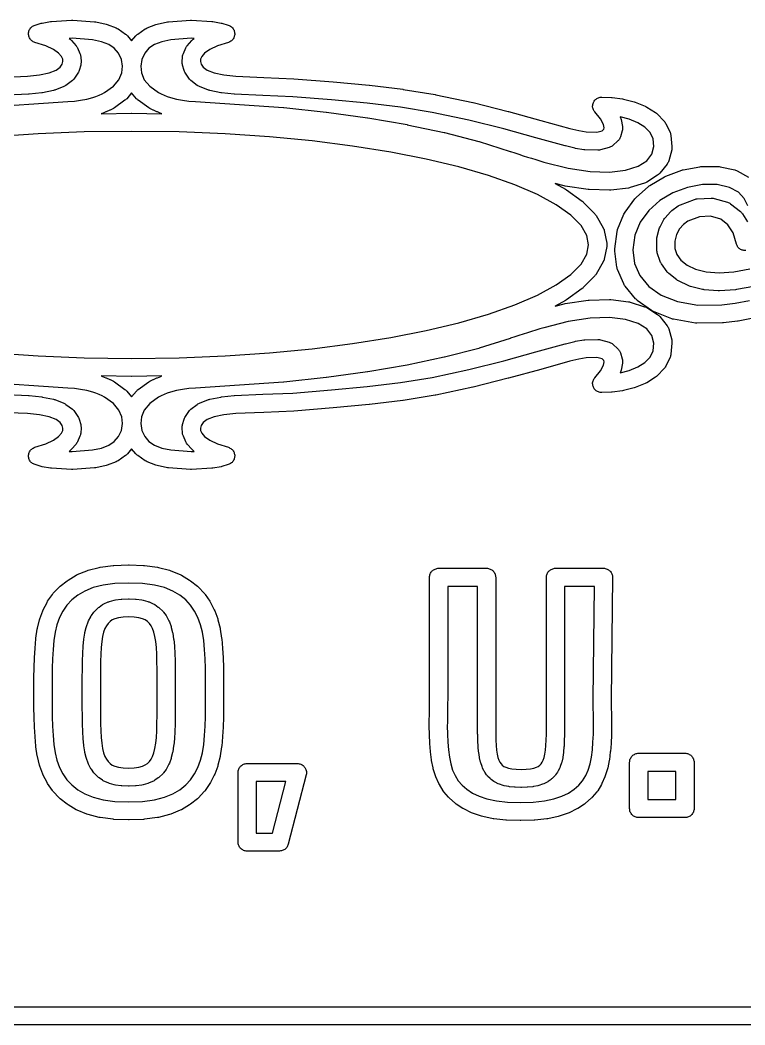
# Model space of a CAD drawing. Header units: millimetres. Extents: x 1.9 to 98.4, y 1.9 to 43.6.
# Drawn here: x 47.36 to 65.57, y 2.13 to 27.39 of the extents above; entities that cross this region are included whole.
import ezdxf

# ---------------------------------------------------------------- set-up
doc = ezdxf.new("R2010")
doc.units = ezdxf.units.MM

msp = doc.modelspace()

# ---------------------------------------------------------------- linework, layer by layer
for points in [[(46.847, 25.948), (47.551, 25.978), (47.848, 26.01), (48.092, 26.059), (48.265, 26.126), (48.37, 26.207), (48.419, 26.28), (48.438, 26.345), (48.435, 26.404), (48.404, 26.472), (48.331, 26.557), (48.2, 26.65), (48.006, 26.742), (47.734, 26.827), (47.714, 26.835), (47.694, 26.845), (47.675, 26.856), (47.657, 26.87), (47.64, 26.885), (47.626, 26.901), (47.613, 26.919), (47.601, 26.938), (47.592, 26.959), (47.585, 26.98), (47.579, 27.001), (47.576, 27.023), (47.575, 27.045), (47.577, 27.068), (47.58, 27.09), (47.586, 27.111), (47.593, 27.132), (47.603, 27.152), (47.615, 27.171), (47.628, 27.189), (47.643, 27.205), (47.66, 27.22), (47.678, 27.233), (47.697, 27.245), (47.717, 27.254), (47.738, 27.261), (47.895, 27.308), (47.919, 27.314), (48.126, 27.351), (48.151, 27.354), (48.658, 27.387), (48.69, 27.387), (49.235, 27.345), (49.268, 27.34), (49.522, 27.283), (49.553, 27.274), (49.777, 27.189), (49.801, 27.178), (49.824, 27.164), (50.012, 27.036), (50.028, 27.024), (50.044, 27.01), (50.058, 26.995), (50.165, 26.866), (50.272, 26.995), (50.286, 27.01), (50.302, 27.024), (50.318, 27.036), (50.506, 27.164), (50.529, 27.178), (50.553, 27.189), (50.777, 27.274), (50.808, 27.283), (51.062, 27.34), (51.095, 27.345), (51.64, 27.387), (51.672, 27.387), (52.179, 27.354), (52.204, 27.351), (52.411, 27.314), (52.435, 27.308), (52.592, 27.261), (52.613, 27.254), (52.633, 27.245), (52.652, 27.233), (52.67, 27.22), (52.687, 27.205), (52.702, 27.189), (52.715, 27.171), (52.727, 27.152), (52.737, 27.132), (52.744, 27.111), (52.75, 27.09), (52.753, 27.068), (52.755, 27.045), (52.754, 27.023), (52.751, 27.001), (52.745, 26.98), (52.738, 26.959), (52.729, 26.938), (52.717, 26.919), (52.704, 26.901), (52.69, 26.885), (52.673, 26.87), (52.655, 26.856), (52.636, 26.845), (52.616, 26.835), (52.596, 26.827), (52.324, 26.742), (52.13, 26.65), (51.999, 26.557), (51.926, 26.472), (51.895, 26.404), (51.892, 26.345), (51.911, 26.28), (51.96, 26.207), (52.065, 26.126), (52.238, 26.059), (52.482, 26.01), (52.779, 25.978), (53.483, 25.948), (54.236, 25.915), (54.244, 25.915), (55.226, 25.838), (55.23, 25.838), (56.132, 25.753), (56.138, 25.752), (56.98, 25.648), (56.989, 25.647), (57.793, 25.515), (57.803, 25.513), (58.738, 25.315), (58.746, 25.313), (59.626, 25.093), (59.631, 25.091), (60.444, 24.868), (60.445, 24.868), (61.175, 24.664), (61.401, 24.609), (61.583, 24.578), (61.854, 24.57), (61.987, 24.607), (62.028, 24.644), (62.039, 24.68), (62.022, 24.766), (61.946, 24.904), (61.799, 25.078), (61.786, 25.097), (61.774, 25.116), (61.764, 25.136), (61.756, 25.158), (61.751, 25.18), (61.747, 25.202), (61.746, 25.225), (61.748, 25.248), (61.751, 25.27), (61.757, 25.292), (61.765, 25.313), (61.775, 25.334), (61.787, 25.353), (61.8, 25.371), (61.816, 25.388), (61.833, 25.403), (61.852, 25.416), (61.871, 25.427), (61.892, 25.436), (61.914, 25.443), (61.936, 25.448), (61.959, 25.451), (61.981, 25.451), (62.217, 25.443), (62.24, 25.441), (62.499, 25.405), (62.523, 25.4), (62.787, 25.333), (62.816, 25.323), (63.068, 25.222), (63.086, 25.213), (63.104, 25.203), (63.326, 25.063), (63.348, 25.047), (63.368, 25.028), (63.542, 24.847), (63.558, 24.829), (63.572, 24.809), (63.583, 24.788), (63.692, 24.561), (63.7, 24.543), (63.706, 24.524), (63.71, 24.504), (63.713, 24.484), (63.739, 24.209), (63.74, 24.188), (63.739, 24.168), (63.737, 24.148), (63.732, 24.128), (63.657, 23.85), (63.649, 23.829), (63.64, 23.808), (63.629, 23.788), (63.616, 23.77), (63.437, 23.542), (63.42, 23.522), (63.401, 23.505), (63.38, 23.49), (63.105, 23.316), (63.089, 23.307), (63.071, 23.299), (63.053, 23.292), (62.691, 23.176), (62.67, 23.171), (62.649, 23.167), (62.207, 23.115), (62.174, 23.113), (61.66, 23.128), (61.633, 23.13), (61.056, 23.216), (61.033, 23.221), (60.802, 23.28), (61.064, 23.136), (61.088, 23.121), (61.482, 22.838), (61.497, 22.826), (61.511, 22.813), (61.8, 22.518), (61.813, 22.504), (61.824, 22.489), (61.834, 22.473), (62.012, 22.167), (62.023, 22.145), (62.032, 22.121), (62.038, 22.096), (62.099, 21.781), (62.102, 21.76), (62.103, 21.739), (62.102, 21.717), (62.099, 21.696), (62.038, 21.381), (62.032, 21.356), (62.023, 21.333), (62.012, 21.31), (61.834, 21.004), (61.824, 20.988), (61.813, 20.973), (61.8, 20.959), (61.511, 20.664), (61.497, 20.651), (61.482, 20.639), (61.088, 20.356), (61.064, 20.341), (60.802, 20.198), (61.033, 20.257), (61.056, 20.261), (61.633, 20.347), (61.66, 20.349), (62.174, 20.364), (62.207, 20.362), (62.649, 20.31), (62.67, 20.306), (62.691, 20.301), (63.053, 20.185), (63.071, 20.179), (63.089, 20.17), (63.105, 20.161), (63.38, 19.987), (63.401, 19.972), (63.42, 19.955), (63.437, 19.935), (63.616, 19.707), (63.629, 19.689), (63.64, 19.669), (63.649, 19.648), (63.657, 19.627), (63.732, 19.349), (63.737, 19.329), (63.739, 19.309), (63.74, 19.289), (63.739, 19.268), (63.713, 18.993), (63.71, 18.973), (63.706, 18.953), (63.7, 18.934), (63.692, 18.916), (63.583, 18.689), (63.583, 18.689), (63.572, 18.668), (63.558, 18.648), (63.542, 18.63), (63.368, 18.449), (63.348, 18.43), (63.326, 18.414), (63.104, 18.274), (63.086, 18.264), (63.068, 18.256), (62.816, 18.154), (62.787, 18.144), (62.523, 18.077), (62.499, 18.072), (62.24, 18.036), (62.217, 18.034), (61.981, 18.026), (61.959, 18.026), (61.936, 18.029), (61.914, 18.034), (61.892, 18.041), (61.871, 18.05), (61.852, 18.061), (61.833, 18.074), (61.816, 18.089), (61.8, 18.106), (61.787, 18.124), (61.775, 18.143), (61.765, 18.164), (61.757, 18.185), (61.751, 18.207), (61.748, 18.229), (61.746, 18.252), (61.747, 18.275), (61.751, 18.297), (61.756, 18.319), (61.764, 18.341), (61.774, 18.361), (61.786, 18.381), (61.799, 18.399), (61.946, 18.573), (62.022, 18.711), (62.039, 18.797), (62.028, 18.833), (61.987, 18.87), (61.854, 18.907), (61.583, 18.899), (61.401, 18.868), (61.175, 18.813), (60.445, 18.609), (60.444, 18.609), (59.631, 18.386), (59.626, 18.385), (58.746, 18.164), (58.738, 18.162), (57.803, 17.964), (57.793, 17.962), (56.989, 17.83), (56.98, 17.829), (56.138, 17.725), (56.132, 17.724), (55.23, 17.639), (55.226, 17.639), (54.244, 17.563), (54.236, 17.562), (53.483, 17.529), (52.779, 17.499), (52.482, 17.468), (52.238, 17.418), (52.065, 17.351), (51.96, 17.27), (51.911, 17.198), (51.892, 17.132), (51.895, 17.073), (51.926, 17.005), (51.999, 16.92), (52.13, 16.827), (52.324, 16.735), (52.596, 16.65), (52.616, 16.642), (52.636, 16.633), (52.655, 16.621), (52.673, 16.608), (52.69, 16.592), (52.704, 16.576), (52.717, 16.558), (52.729, 16.539), (52.738, 16.519), (52.745, 16.498), (52.751, 16.476), (52.754, 16.454), (52.755, 16.432), (52.753, 16.409), (52.75, 16.387), (52.744, 16.366), (52.737, 16.345), (52.727, 16.325), (52.715, 16.306), (52.702, 16.288), (52.687, 16.272), (52.67, 16.257), (52.652, 16.244), (52.633, 16.233), (52.613, 16.223), (52.592, 16.216), (52.435, 16.169), (52.411, 16.164), (52.204, 16.126), (52.179, 16.123), (51.672, 16.09), (51.64, 16.09), (51.095, 16.132), (51.062, 16.137), (50.808, 16.194), (50.777, 16.203), (50.553, 16.288), (50.529, 16.299), (50.506, 16.313), (50.318, 16.441), (50.302, 16.453), (50.286, 16.467), (50.272, 16.483), (50.165, 16.611), (50.058, 16.483), (50.044, 16.467), (50.028, 16.453), (50.012, 16.441), (49.824, 16.313), (49.801, 16.299), (49.777, 16.288), (49.553, 16.203), (49.522, 16.194), (49.268, 16.137), (49.235, 16.132), (48.69, 16.09), (48.658, 16.09), (48.151, 16.123), (48.126, 16.126), (47.919, 16.164), (47.895, 16.169), (47.738, 16.216), (47.717, 16.223), (47.697, 16.233), (47.678, 16.244), (47.66, 16.257), (47.643, 16.272), (47.628, 16.288), (47.615, 16.306), (47.603, 16.325), (47.593, 16.345), (47.586, 16.366), (47.58, 16.387), (47.577, 16.409), (47.575, 16.432), (47.576, 16.454), (47.579, 16.476), (47.585, 16.498), (47.592, 16.519), (47.601, 16.539), (47.613, 16.558), (47.626, 16.576), (47.64, 16.592), (47.657, 16.608), (47.675, 16.621), (47.694, 16.633), (47.714, 16.642), (47.734, 16.65), (48.006, 16.735), (48.2, 16.827), (48.331, 16.92), (48.404, 17.005), (48.435, 17.073), (48.438, 17.132), (48.419, 17.198), (48.37, 17.27), (48.265, 17.351), (48.092, 17.418), (47.848, 17.468), (47.551, 17.499), (46.847, 17.529)], [(46.351, 25.19), (48.561, 25.34), (48.727, 25.351), (48.884, 25.371), (49.037, 25.4), (49.187, 25.44), (49.269, 25.468), (49.349, 25.499), (49.425, 25.533), (49.487, 25.564), (49.711, 25.723), (49.846, 25.889), (49.917, 26.06), (49.935, 26.232), (49.907, 26.4), (49.836, 26.553), (49.73, 26.679), (49.591, 26.774), (49.407, 26.844), (49.184, 26.894), (48.672, 26.933), (48.592, 26.928), (48.617, 26.911), (48.637, 26.894), (48.656, 26.875), (48.77, 26.744), (48.784, 26.726), (48.796, 26.707), (48.806, 26.687), (48.866, 26.55), (48.874, 26.531), (48.879, 26.512), (48.883, 26.492), (48.885, 26.473), (48.894, 26.334), (48.894, 26.314), (48.893, 26.294), (48.89, 26.274), (48.885, 26.255), (48.844, 26.117), (48.836, 26.096), (48.827, 26.075), (48.815, 26.056), (48.727, 25.924), (48.712, 25.904), (48.695, 25.886), (48.676, 25.87), (48.516, 25.747), (48.498, 25.734), (48.479, 25.724), (48.46, 25.715), (48.238, 25.629), (48.22, 25.623), (48.201, 25.619), (47.928, 25.563), (47.907, 25.559), (47.592, 25.526), (47.578, 25.525), (46.866, 25.494)], [(46.701, 19.024), (47.817, 18.949), (48.974, 18.902), (50.165, 18.886), (51.356, 18.902), (52.513, 18.949), (53.629, 19.024), (54.698, 19.127), (55.715, 19.256), (56.673, 19.409), (57.566, 19.584), (58.388, 19.781), (59.132, 19.996), (59.793, 20.228), (60.363, 20.475), (60.834, 20.732), (61.201, 20.996), (61.456, 21.256), (61.6, 21.504), (61.644, 21.739), (61.6, 21.973), (61.456, 22.221), (61.201, 22.481), (60.834, 22.745), (60.363, 23.002), (59.793, 23.249), (59.793, 23.249), (59.132, 23.481), (58.388, 23.696), (57.566, 23.893), (56.673, 24.068), (55.715, 24.221), (54.698, 24.35), (53.629, 24.453), (52.513, 24.529), (51.356, 24.575), (50.165, 24.591), (48.974, 24.575), (47.817, 24.529), (46.701, 24.453)], [(65.777, 19.895), (65.402, 19.822), (65.386, 19.82), (65.033, 19.776), (65.007, 19.775), (64.367, 19.771), (64.347, 19.771), (64.327, 19.774), (63.778, 19.869), (63.755, 19.874), (63.732, 19.881), (63.276, 20.063), (63.252, 20.074), (63.229, 20.089), (62.869, 20.344), (62.853, 20.356), (62.838, 20.37), (62.825, 20.385), (62.564, 20.701), (62.551, 20.718), (62.54, 20.736), (62.531, 20.755), (62.372, 21.12), (62.365, 21.14), (62.359, 21.16), (62.355, 21.181), (62.302, 21.582), (62.3, 21.602), (62.3, 21.622), (62.302, 21.642), (62.359, 22.071), (62.362, 22.091), (62.367, 22.11), (62.374, 22.128), (62.533, 22.512), (62.545, 22.537), (62.56, 22.56), (62.805, 22.893), (62.82, 22.912), (62.837, 22.928), (63.151, 23.206), (63.167, 23.22), (63.185, 23.231), (63.55, 23.448), (63.568, 23.457), (63.586, 23.465), (63.986, 23.615), (64.004, 23.621), (64.024, 23.625), (64.441, 23.703), (64.461, 23.706), (64.482, 23.707), (64.9, 23.708), (64.925, 23.707), (64.95, 23.702), (65.318, 23.62), (65.339, 23.614), (65.359, 23.606), (65.378, 23.597), (65.659, 23.441)], [(65.644, 22.72), (65.557, 22.903), (65.408, 23.061), (65.408, 23.061), (65.186, 23.184), (64.875, 23.254), (64.504, 23.254), (64.127, 23.183), (63.765, 23.047), (63.435, 22.852), (63.156, 22.605), (62.942, 22.313), (62.805, 21.982), (62.756, 21.612), (62.801, 21.272), (62.934, 20.965), (63.156, 20.696), (63.469, 20.474), (63.878, 20.312), (64.385, 20.225), (64.991, 20.229), (65.323, 20.269), (65.683, 20.339)], [(65.793, 20.696), (65.361, 20.614), (65.334, 20.611), (64.935, 20.583), (64.902, 20.584), (64.547, 20.611), (64.528, 20.613), (64.509, 20.617), (64.201, 20.694), (64.18, 20.701), (64.159, 20.709), (63.902, 20.831), (63.879, 20.843), (63.858, 20.859), (63.658, 21.019), (63.642, 21.033), (63.628, 21.048), (63.615, 21.064), (63.476, 21.258), (63.464, 21.277), (63.453, 21.297), (63.445, 21.319), (63.371, 21.541), (63.365, 21.563), (63.361, 21.586), (63.36, 21.609), (63.356, 21.854), (63.357, 21.874), (63.359, 21.894), (63.363, 21.913), (63.419, 22.138), (63.427, 22.164), (63.439, 22.189), (63.538, 22.376), (63.552, 22.399), (63.569, 22.42), (63.703, 22.57), (63.72, 22.588), (63.739, 22.603), (63.897, 22.719), (63.914, 22.73), (63.932, 22.739), (63.951, 22.747), (64.306, 22.882), (64.328, 22.89), (64.351, 22.894), (64.374, 22.897), (64.72, 22.916), (64.746, 22.916), (64.771, 22.913), (64.796, 22.907), (65.133, 22.81), (65.153, 22.803), (65.173, 22.794), (65.192, 22.783), (65.209, 22.771), (65.457, 22.578), (65.472, 22.565), (65.486, 22.551), (65.498, 22.536), (65.509, 22.52), (65.638, 22.315)], [(65.591, 21.598), (65.569, 21.598), (65.547, 21.599), (65.525, 21.603), (65.504, 21.609), (65.484, 21.617), (65.464, 21.626), (65.446, 21.638), (65.428, 21.651), (65.412, 21.666), (65.398, 21.683), (65.385, 21.7), (65.374, 21.719), (65.365, 21.739), (65.358, 21.76), (65.274, 22.041), (65.146, 22.244), (64.965, 22.386), (64.707, 22.46), (64.434, 22.446), (64.14, 22.334), (64.026, 22.251), (63.926, 22.139), (63.853, 22.001), (63.811, 21.832), (63.813, 21.651), (63.865, 21.494), (63.966, 21.353), (64.121, 21.229), (64.333, 21.129), (64.601, 21.062), (64.921, 21.037), (65.29, 21.062), (65.698, 21.14)], [(46.866, 17.983), (47.578, 17.952), (47.592, 17.951), (47.907, 17.918), (47.928, 17.914), (48.201, 17.859), (48.22, 17.854), (48.238, 17.848), (48.46, 17.762), (48.479, 17.753), (48.498, 17.743), (48.516, 17.73), (48.676, 17.607), (48.695, 17.591), (48.712, 17.573), (48.727, 17.553), (48.815, 17.421), (48.827, 17.402), (48.836, 17.381), (48.844, 17.36), (48.885, 17.222), (48.89, 17.203), (48.893, 17.183), (48.894, 17.164), (48.894, 17.144), (48.885, 17.005), (48.883, 16.985), (48.879, 16.965), (48.874, 16.946), (48.866, 16.927), (48.806, 16.791), (48.796, 16.77), (48.784, 16.751), (48.77, 16.733), (48.656, 16.602), (48.637, 16.583), (48.617, 16.567), (48.592, 16.549), (48.672, 16.544), (49.184, 16.583), (49.407, 16.633), (49.591, 16.703), (49.73, 16.798), (49.836, 16.924), (49.907, 17.077), (49.935, 17.245), (49.917, 17.417), (49.846, 17.588), (49.711, 17.754), (49.487, 17.913), (49.425, 17.944), (49.349, 17.978), (49.269, 18.009), (49.187, 18.037), (49.037, 18.077), (48.884, 18.106), (48.727, 18.126), (48.561, 18.137), (46.351, 18.287)], [(7.851, 2.588), (92.479, 2.588)], [(92.823, 2.134), (7.507, 2.134)]]:
    msp.add_lwpolyline(points)
for points in [[(50.494, 26.553), (50.423, 26.4), (50.395, 26.232), (50.413, 26.06), (50.484, 25.889), (50.619, 25.723), (50.843, 25.564), (50.905, 25.533), (50.981, 25.499), (51.061, 25.468), (51.143, 25.44), (51.293, 25.4), (51.446, 25.371), (51.603, 25.351), (51.769, 25.34), (53.979, 25.19), (53.988, 25.189), (55.056, 25.073), (55.062, 25.073), (56.093, 24.93), (56.1, 24.929), (57.083, 24.76), (57.091, 24.758), (58.016, 24.563), (58.026, 24.561), (58.884, 24.34), (58.896, 24.336), (59.677, 24.089), (59.683, 24.087), (59.79, 24.05), (59.895, 24.014), (60.001, 23.979), (60.107, 23.946), (60.212, 23.914), (60.317, 23.882), (60.421, 23.85), (60.517, 23.821), (61.134, 23.663), (61.686, 23.581), (62.17, 23.567), (62.574, 23.615), (62.887, 23.715), (63.104, 23.853), (63.231, 24.014), (63.283, 24.207), (63.265, 24.401), (63.189, 24.559), (63.06, 24.694), (62.879, 24.808), (62.66, 24.897), (62.437, 24.954), (62.446, 24.934), (62.454, 24.912), (62.46, 24.89), (62.495, 24.715), (62.498, 24.693), (62.5, 24.671), (62.499, 24.649), (62.496, 24.628), (62.49, 24.606), (62.446, 24.455), (62.439, 24.435), (62.43, 24.416), (62.42, 24.398), (62.408, 24.381), (62.395, 24.365), (62.38, 24.35), (62.251, 24.234), (62.235, 24.221), (62.218, 24.209), (62.199, 24.199), (62.18, 24.191), (62.16, 24.184), (61.943, 24.123), (61.921, 24.118), (61.898, 24.116), (61.876, 24.115), (61.554, 24.124), (61.522, 24.128), (61.317, 24.163), (61.301, 24.166), (61.064, 24.224), (61.056, 24.226), (60.323, 24.431), (59.513, 24.653), (58.639, 24.872), (57.714, 25.068), (56.92, 25.198), (56.086, 25.301), (55.189, 25.386), (54.213, 25.462), (53.464, 25.494), (52.752, 25.525), (52.738, 25.526), (52.423, 25.559), (52.402, 25.563), (52.129, 25.619), (52.11, 25.623), (52.092, 25.629), (51.87, 25.715), (51.851, 25.724), (51.832, 25.734), (51.814, 25.747), (51.654, 25.87), (51.635, 25.886), (51.618, 25.904), (51.603, 25.924), (51.515, 26.056), (51.503, 26.075), (51.494, 26.096), (51.486, 26.117), (51.445, 26.255), (51.44, 26.274), (51.437, 26.294), (51.436, 26.314), (51.436, 26.334), (51.445, 26.473), (51.447, 26.492), (51.451, 26.512), (51.456, 26.531), (51.464, 26.55), (51.524, 26.687), (51.534, 26.707), (51.546, 26.726), (51.56, 26.744), (51.674, 26.875), (51.693, 26.894), (51.713, 26.911), (51.738, 26.928), (51.658, 26.933), (51.146, 26.894), (50.923, 26.844), (50.739, 26.774), (50.6, 26.679), (50.494, 26.553)], [(50.162, 25.045), (50.168, 25.045), (50.927, 25.034), (50.91, 25.04), (50.901, 25.043), (50.811, 25.078), (50.801, 25.082), (50.715, 25.121), (50.705, 25.126), (50.623, 25.167), (50.594, 25.185), (50.332, 25.371), (50.315, 25.383), (50.301, 25.397), (50.287, 25.412), (50.165, 25.562), (50.043, 25.412), (50.029, 25.397), (50.015, 25.383), (49.998, 25.371), (49.736, 25.185), (49.707, 25.167), (49.625, 25.126), (49.615, 25.121), (49.529, 25.082), (49.519, 25.078), (49.429, 25.043), (49.42, 25.04), (49.403, 25.034), (50.162, 25.045)], [(51.534, 16.77), (51.524, 16.791), (51.464, 16.927), (51.456, 16.946), (51.451, 16.965), (51.447, 16.985), (51.445, 17.005), (51.436, 17.144), (51.436, 17.164), (51.437, 17.183), (51.44, 17.203), (51.445, 17.222), (51.486, 17.36), (51.494, 17.381), (51.503, 17.402), (51.515, 17.421), (51.603, 17.553), (51.618, 17.573), (51.635, 17.591), (51.654, 17.607), (51.814, 17.73), (51.832, 17.743), (51.851, 17.753), (51.87, 17.762), (52.092, 17.848), (52.11, 17.854), (52.129, 17.859), (52.402, 17.914), (52.423, 17.918), (52.738, 17.951), (52.752, 17.952), (53.464, 17.983), (54.213, 18.015), (55.189, 18.091), (56.086, 18.176), (56.92, 18.279), (57.714, 18.409), (58.639, 18.605), (59.513, 18.824), (60.323, 19.046), (61.056, 19.251), (61.064, 19.253), (61.301, 19.311), (61.317, 19.314), (61.522, 19.35), (61.554, 19.353), (61.876, 19.362), (61.898, 19.361), (61.921, 19.359), (61.943, 19.354), (62.16, 19.293), (62.18, 19.287), (62.199, 19.278), (62.218, 19.268), (62.235, 19.256), (62.251, 19.243), (62.38, 19.127), (62.395, 19.112), (62.408, 19.096), (62.42, 19.079), (62.43, 19.061), (62.439, 19.042), (62.446, 19.022), (62.49, 18.871), (62.496, 18.85), (62.499, 18.828), (62.5, 18.806), (62.498, 18.784), (62.495, 18.762), (62.46, 18.587), (62.454, 18.565), (62.446, 18.543), (62.437, 18.523), (62.66, 18.58), (62.879, 18.669), (63.06, 18.783), (63.189, 18.918), (63.265, 19.076), (63.283, 19.27), (63.231, 19.463), (63.104, 19.624), (62.887, 19.762), (62.574, 19.862), (62.17, 19.91), (61.686, 19.896), (61.134, 19.814), (60.517, 19.657), (60.421, 19.627), (60.317, 19.595), (60.212, 19.563), (60.107, 19.531), (60.001, 19.498), (59.895, 19.463), (59.79, 19.427), (59.683, 19.39), (59.677, 19.388), (58.896, 19.141), (58.884, 19.137), (58.026, 18.916), (58.016, 18.914), (57.091, 18.719), (57.083, 18.717), (56.1, 18.548), (56.093, 18.547), (55.062, 18.404), (55.056, 18.404), (53.988, 18.288), (53.979, 18.287), (51.769, 18.137), (51.603, 18.126), (51.446, 18.106), (51.293, 18.077), (51.143, 18.037), (51.061, 18.009), (50.981, 17.978), (50.905, 17.944), (50.843, 17.913), (50.619, 17.754), (50.484, 17.588), (50.413, 17.417), (50.395, 17.245), (50.423, 17.077), (50.494, 16.924), (50.6, 16.798), (50.739, 16.703), (50.923, 16.633), (51.146, 16.583), (51.658, 16.544), (51.738, 16.549), (51.713, 16.567), (51.693, 16.583), (51.674, 16.602), (51.56, 16.733), (51.546, 16.751), (51.534, 16.77)], [(50.594, 18.293), (50.623, 18.31), (50.705, 18.352), (50.715, 18.357), (50.801, 18.395), (50.811, 18.399), (50.901, 18.434), (50.91, 18.437), (50.927, 18.443), (50.168, 18.433), (50.162, 18.433), (49.403, 18.443), (49.42, 18.437), (49.429, 18.434), (49.519, 18.399), (49.529, 18.395), (49.615, 18.357), (49.625, 18.352), (49.707, 18.31), (49.736, 18.293), (49.998, 18.106), (50.015, 18.094), (50.029, 18.08), (50.043, 18.065), (50.165, 17.915), (50.287, 18.065), (50.301, 18.08), (50.315, 18.094), (50.332, 18.106), (50.594, 18.293)], [(51.148, 13.549), (51.386, 13.451), (51.401, 13.444), (51.416, 13.436), (51.618, 13.315), (51.643, 13.298), (51.818, 13.159), (51.842, 13.137), (51.989, 12.981), (52.001, 12.968), (52.011, 12.954), (52.131, 12.78), (52.146, 12.753), (52.242, 12.564), (52.252, 12.541), (52.327, 12.339), (52.334, 12.316), (52.388, 12.102), (52.393, 12.079), (52.426, 11.852), (52.428, 11.839), (52.448, 11.604), (52.448, 11.599), (52.463, 11.361), (52.463, 11.356), (52.471, 11.115), (52.472, 11.11), (52.474, 10.866), (52.474, 10.863), (52.474, 10.115), (52.474, 10.112), (52.472, 9.868), (52.471, 9.863), (52.463, 9.622), (52.463, 9.617), (52.448, 9.379), (52.448, 9.374), (52.428, 9.139), (52.426, 9.126), (52.393, 8.899), (52.388, 8.876), (52.334, 8.662), (52.327, 8.639), (52.252, 8.437), (52.242, 8.414), (52.146, 8.225), (52.131, 8.198), (52.011, 8.024), (52.001, 8.01), (51.989, 7.997), (51.842, 7.841), (51.818, 7.819), (51.643, 7.68), (51.618, 7.663), (51.416, 7.542), (51.386, 7.527), (51.148, 7.429), (51.117, 7.418), (50.836, 7.348), (50.811, 7.343), (50.488, 7.301), (50.467, 7.299), (50.102, 7.285), (50.084, 7.285), (49.719, 7.299), (49.698, 7.301), (49.375, 7.343), (49.349, 7.348), (49.069, 7.418), (49.038, 7.429), (48.8, 7.527), (48.77, 7.542), (48.568, 7.663), (48.543, 7.68), (48.368, 7.819), (48.344, 7.841), (48.197, 7.997), (48.185, 8.01), (48.175, 8.024), (48.055, 8.198), (48.039, 8.225), (47.944, 8.414), (47.934, 8.437), (47.859, 8.639), (47.851, 8.662), (47.797, 8.876), (47.793, 8.899), (47.76, 9.126), (47.758, 9.139), (47.738, 9.374), (47.738, 9.379), (47.723, 9.617), (47.723, 9.622), (47.714, 9.863), (47.714, 9.868), (47.711, 10.112), (47.711, 10.115), (47.711, 10.863), (47.711, 10.866), (47.714, 11.11), (47.714, 11.115), (47.723, 11.356), (47.723, 11.361), (47.738, 11.599), (47.738, 11.604), (47.758, 11.839), (47.76, 11.852), (47.793, 12.079), (47.797, 12.102), (47.851, 12.316), (47.859, 12.339), (47.934, 12.541), (47.944, 12.564), (48.039, 12.753), (48.055, 12.78), (48.175, 12.954), (48.185, 12.968), (48.197, 12.981), (48.344, 13.137), (48.368, 13.159), (48.543, 13.298), (48.568, 13.315), (48.77, 13.436), (48.8, 13.451), (49.038, 13.549), (49.069, 13.56), (49.349, 13.63), (49.375, 13.635), (49.698, 13.677), (49.719, 13.679), (50.084, 13.693), (50.102, 13.693), (50.467, 13.679), (50.488, 13.677), (50.811, 13.635), (50.836, 13.63), (51.117, 13.56), (51.148, 13.549)], [(62.22, 9.903), (62.22, 9.902), (62.221, 9.819), (62.221, 9.817), (62.222, 9.734), (62.222, 9.733), (62.222, 9.65), (62.222, 9.646), (62.219, 9.432), (62.219, 9.424), (62.209, 9.216), (62.208, 9.208), (62.191, 9.005), (62.19, 8.997), (62.167, 8.799), (62.164, 8.783), (62.127, 8.593), (62.121, 8.568), (62.065, 8.391), (62.055, 8.365), (61.98, 8.2), (61.967, 8.175), (61.873, 8.021), (61.854, 7.995), (61.737, 7.854), (61.725, 7.841), (61.712, 7.829), (61.57, 7.704), (61.545, 7.685), (61.377, 7.575), (61.353, 7.561), (61.16, 7.466), (61.133, 7.455), (60.908, 7.379), (60.881, 7.371), (60.618, 7.317), (60.596, 7.313), (60.296, 7.281), (60.278, 7.279), (59.94, 7.269), (59.925, 7.269), (59.586, 7.279), (59.569, 7.281), (59.268, 7.313), (59.247, 7.317), (58.984, 7.371), (58.957, 7.379), (58.732, 7.455), (58.705, 7.466), (58.512, 7.561), (58.488, 7.575), (58.32, 7.685), (58.294, 7.704), (58.152, 7.829), (58.139, 7.841), (58.128, 7.855), (58.011, 7.995), (57.992, 8.021), (57.898, 8.175), (57.884, 8.2), (57.809, 8.365), (57.799, 8.391), (57.744, 8.568), (57.737, 8.593), (57.701, 8.783), (57.698, 8.799), (57.674, 8.997), (57.673, 9.005), (57.657, 9.208), (57.656, 9.216), (57.646, 9.424), (57.646, 9.432), (57.642, 9.646), (57.642, 9.65), (57.643, 9.733), (57.643, 9.734), (57.643, 9.817), (57.643, 9.819), (57.645, 9.902), (57.645, 9.904), (57.647, 9.987), (57.648, 10.069), (57.65, 10.151), (57.65, 10.233), (57.651, 10.315), (57.651, 13.383), (57.652, 13.405), (57.655, 13.427), (57.66, 13.449), (57.668, 13.47), (57.677, 13.49), (57.689, 13.509), (57.702, 13.527), (57.717, 13.543), (57.734, 13.558), (57.751, 13.572), (57.771, 13.583), (57.791, 13.592), (57.812, 13.6), (57.833, 13.605), (57.855, 13.609), (57.878, 13.61), (59.084, 13.61), (59.106, 13.609), (59.128, 13.605), (59.15, 13.6), (59.171, 13.592), (59.191, 13.583), (59.21, 13.572), (59.228, 13.558), (59.244, 13.543), (59.259, 13.527), (59.273, 13.509), (59.284, 13.49), (59.294, 13.47), (59.301, 13.449), (59.306, 13.427), (59.31, 13.405), (59.311, 13.383), (59.311, 9.609), (59.312, 9.444), (59.317, 9.294), (59.324, 9.158), (59.334, 9.038), (59.349, 8.938), (59.368, 8.854), (59.391, 8.786), (59.417, 8.734), (59.445, 8.694), (59.477, 8.661), (59.517, 8.632), (59.566, 8.608), (59.631, 8.586), (59.716, 8.569), (59.823, 8.558), (59.949, 8.554), (60.075, 8.558), (60.182, 8.569), (60.267, 8.586), (60.332, 8.608), (60.381, 8.632), (60.421, 8.661), (60.453, 8.694), (60.481, 8.734), (60.507, 8.786), (60.53, 8.854), (60.549, 8.938), (60.563, 9.038), (60.574, 9.158), (60.581, 9.294), (60.586, 9.444), (60.587, 9.609), (60.587, 13.383), (60.588, 13.405), (60.591, 13.427), (60.597, 13.449), (60.604, 13.47), (60.614, 13.49), (60.625, 13.509), (60.639, 13.527), (60.654, 13.543), (60.67, 13.558), (60.688, 13.572), (60.707, 13.583), (60.727, 13.592), (60.748, 13.6), (60.77, 13.605), (60.792, 13.609), (60.814, 13.61), (62.02, 13.61), (62.043, 13.609), (62.065, 13.605), (62.087, 13.6), (62.108, 13.592), (62.128, 13.583), (62.147, 13.571), (62.165, 13.558), (62.182, 13.542), (62.197, 13.526), (62.21, 13.508), (62.221, 13.488), (62.231, 13.468), (62.238, 13.447), (62.243, 13.425), (62.246, 13.403), (62.247, 13.38), (62.214, 10.313), (62.214, 10.233), (62.215, 10.151), (62.216, 10.069), (62.218, 9.987), (62.22, 9.903)], [(48.663, 12.814), (48.539, 12.682), (48.438, 12.535), (48.355, 12.371), (48.289, 12.193), (48.24, 12.002), (48.21, 11.793), (48.191, 11.569), (48.177, 11.337), (48.168, 11.102), (48.165, 10.862), (48.165, 10.116), (48.168, 9.876), (48.177, 9.641), (48.191, 9.409), (48.21, 9.185), (48.24, 8.976), (48.289, 8.785), (48.355, 8.607), (48.438, 8.443), (48.539, 8.296), (48.663, 8.164), (48.814, 8.045), (48.989, 7.94), (49.196, 7.854), (49.447, 7.791), (49.746, 7.752), (50.093, 7.739), (50.439, 7.752), (50.739, 7.791), (50.99, 7.854), (51.197, 7.94), (51.372, 8.045), (51.523, 8.164), (51.647, 8.296), (51.748, 8.443), (51.831, 8.607), (51.897, 8.785), (51.945, 8.976), (51.976, 9.185), (51.995, 9.409), (52.009, 9.641), (52.018, 9.876), (52.021, 10.116), (52.021, 10.862), (52.018, 11.102), (52.009, 11.337), (51.995, 11.569), (51.976, 11.793), (51.945, 12.002), (51.897, 12.193), (51.831, 12.371), (51.748, 12.535), (51.647, 12.682), (51.523, 12.814), (51.372, 12.933), (51.197, 13.038), (50.99, 13.124), (50.739, 13.187), (50.439, 13.226), (50.093, 13.239), (49.746, 13.226), (49.447, 13.187), (49.196, 13.124), (48.989, 13.038), (48.814, 12.933), (48.663, 12.814)], [(61.041, 9.605), (61.039, 9.437), (61.039, 9.433), (61.035, 9.277), (61.034, 9.272), (61.027, 9.13), (61.026, 9.123), (61.015, 8.994), (61.014, 8.981), (60.998, 8.865), (60.994, 8.845), (60.97, 8.741), (60.963, 8.718), (60.931, 8.625), (60.92, 8.599), (60.881, 8.518), (60.872, 8.502), (60.863, 8.488), (60.814, 8.418), (60.802, 8.403), (60.79, 8.389), (60.73, 8.329), (60.716, 8.316), (60.701, 8.304), (60.632, 8.254), (60.617, 8.244), (60.601, 8.235), (60.521, 8.195), (60.49, 8.182), (60.397, 8.151), (60.371, 8.144), (60.261, 8.122), (60.24, 8.119), (60.114, 8.106), (60.098, 8.105), (59.956, 8.1), (59.942, 8.1), (59.8, 8.105), (59.784, 8.106), (59.658, 8.119), (59.637, 8.122), (59.527, 8.144), (59.501, 8.151), (59.407, 8.182), (59.377, 8.195), (59.297, 8.235), (59.281, 8.244), (59.266, 8.254), (59.197, 8.304), (59.182, 8.316), (59.168, 8.329), (59.108, 8.389), (59.096, 8.403), (59.084, 8.418), (59.035, 8.488), (59.026, 8.502), (59.017, 8.518), (58.978, 8.599), (58.967, 8.625), (58.935, 8.718), (58.928, 8.74), (58.904, 8.845), (58.9, 8.865), (58.884, 8.981), (58.883, 8.994), (58.872, 9.123), (58.871, 9.13), (58.863, 9.272), (58.863, 9.277), (58.859, 9.432), (58.858, 9.437), (58.857, 9.605), (58.857, 9.607), (58.857, 13.156), (58.105, 13.156), (58.105, 10.314), (58.105, 10.314), (58.104, 10.23), (58.104, 10.229), (58.104, 10.146), (58.104, 10.145), (58.102, 10.061), (58.102, 10.06), (58.1, 9.977), (58.1, 9.977), (58.099, 9.894), (58.097, 9.813), (58.097, 9.731), (58.096, 9.651), (58.1, 9.443), (58.109, 9.242), (58.126, 9.047), (58.148, 8.861), (58.18, 8.692), (58.228, 8.54), (58.292, 8.4), (58.37, 8.272), (58.465, 8.158), (58.582, 8.056), (58.725, 7.962), (58.892, 7.88), (59.09, 7.813), (59.328, 7.763), (59.61, 7.733), (59.932, 7.722), (60.255, 7.733), (60.536, 7.763), (60.775, 7.813), (60.973, 7.88), (61.14, 7.962), (61.282, 8.056), (61.399, 8.158), (61.494, 8.272), (61.573, 8.4), (61.636, 8.54), (61.684, 8.692), (61.717, 8.861), (61.739, 9.047), (61.755, 9.242), (61.765, 9.443), (61.768, 9.651), (61.768, 9.731), (61.767, 9.812), (61.766, 9.894), (61.764, 9.977), (61.762, 10.06), (61.762, 10.061), (61.761, 10.144), (61.761, 10.146), (61.76, 10.229), (61.76, 10.23), (61.76, 10.314), (61.76, 10.317), (61.791, 13.156), (61.041, 13.156), (61.041, 9.607), (61.041, 9.605)], [(50.573, 12.776), (50.59, 12.77), (50.606, 12.764), (50.71, 12.717), (50.728, 12.708), (50.745, 12.697), (50.834, 12.636), (50.85, 12.625), (50.864, 12.612), (50.941, 12.538), (50.954, 12.524), (50.966, 12.509), (51.031, 12.421), (51.041, 12.406), (51.05, 12.39), (51.102, 12.289), (51.113, 12.262), (51.155, 12.146), (51.161, 12.125), (51.194, 11.995), (51.198, 11.977), (51.221, 11.832), (51.223, 11.817), (51.238, 11.658), (51.239, 11.648), (51.248, 11.475), (51.248, 11.471), (51.255, 11.283), (51.255, 11.279), (51.259, 11.076), (51.259, 11.073), (51.26, 10.856), (51.26, 10.855), (51.26, 10.123), (51.26, 10.122), (51.259, 9.904), (51.259, 9.901), (51.255, 9.699), (51.255, 9.695), (51.248, 9.507), (51.248, 9.503), (51.239, 9.33), (51.238, 9.32), (51.223, 9.161), (51.221, 9.146), (51.198, 9.001), (51.194, 8.983), (51.161, 8.853), (51.155, 8.831), (51.113, 8.716), (51.102, 8.689), (51.05, 8.588), (51.041, 8.572), (51.031, 8.557), (50.966, 8.469), (50.954, 8.454), (50.941, 8.44), (50.864, 8.366), (50.85, 8.353), (50.834, 8.341), (50.745, 8.281), (50.728, 8.27), (50.711, 8.262), (50.606, 8.214), (50.59, 8.208), (50.573, 8.202), (50.451, 8.168), (50.423, 8.163), (50.283, 8.142), (50.26, 8.14), (50.103, 8.133), (50.083, 8.133), (49.922, 8.14), (49.9, 8.142), (49.758, 8.163), (49.73, 8.168), (49.607, 8.202), (49.59, 8.208), (49.573, 8.215), (49.47, 8.262), (49.452, 8.271), (49.435, 8.282), (49.348, 8.343), (49.332, 8.354), (49.318, 8.367), (49.242, 8.442), (49.229, 8.455), (49.218, 8.47), (49.154, 8.558), (49.144, 8.573), (49.135, 8.588), (49.084, 8.69), (49.072, 8.716), (49.031, 8.831), (49.024, 8.853), (48.992, 8.983), (48.988, 9.001), (48.964, 9.146), (48.962, 9.161), (48.948, 9.32), (48.947, 9.33), (48.938, 9.503), (48.938, 9.507), (48.931, 9.695), (48.931, 9.699), (48.927, 9.902), (48.927, 9.905), (48.926, 10.122), (48.926, 10.123), (48.926, 10.855), (48.926, 10.856), (48.927, 11.073), (48.927, 11.076), (48.931, 11.279), (48.931, 11.283), (48.938, 11.471), (48.938, 11.475), (48.947, 11.648), (48.948, 11.658), (48.962, 11.817), (48.964, 11.832), (48.988, 11.977), (48.992, 11.995), (49.024, 12.125), (49.031, 12.147), (49.072, 12.262), (49.084, 12.288), (49.136, 12.39), (49.144, 12.405), (49.154, 12.42), (49.218, 12.508), (49.229, 12.523), (49.242, 12.536), (49.318, 12.611), (49.332, 12.624), (49.348, 12.635), (49.435, 12.696), (49.452, 12.707), (49.47, 12.716), (49.573, 12.763), (49.59, 12.77), (49.607, 12.776), (49.73, 12.81), (49.758, 12.815), (49.9, 12.836), (49.922, 12.838), (50.083, 12.845), (50.103, 12.845), (50.26, 12.838), (50.283, 12.836), (50.423, 12.815), (50.451, 12.809), (50.573, 12.776)], [(49.574, 12.226), (49.532, 12.168), (49.495, 12.095), (49.462, 12.004), (49.435, 11.894), (49.414, 11.767), (49.4, 11.62), (49.391, 11.453), (49.385, 11.269), (49.381, 11.069), (49.38, 10.854), (49.38, 10.124), (49.381, 9.909), (49.385, 9.709), (49.391, 9.525), (49.4, 9.358), (49.414, 9.211), (49.435, 9.084), (49.462, 8.974), (49.495, 8.883), (49.532, 8.81), (49.574, 8.752), (49.622, 8.704), (49.678, 8.666), (49.746, 8.635), (49.837, 8.61), (49.953, 8.593), (50.093, 8.587), (50.229, 8.593), (50.343, 8.61), (50.435, 8.635), (50.506, 8.667), (50.563, 8.706), (50.612, 8.753), (50.654, 8.811), (50.691, 8.883), (50.724, 8.974), (50.751, 9.084), (50.772, 9.211), (50.786, 9.358), (50.794, 9.525), (50.801, 9.709), (50.805, 9.909), (50.806, 10.124), (50.806, 10.854), (50.805, 11.069), (50.801, 11.269), (50.794, 11.453), (50.786, 11.62), (50.772, 11.767), (50.751, 11.894), (50.724, 12.004), (50.691, 12.095), (50.654, 12.167), (50.612, 12.225), (50.563, 12.272), (50.506, 12.311), (50.435, 12.343), (50.343, 12.368), (50.229, 12.385), (50.093, 12.391), (49.953, 12.385), (49.837, 12.368), (49.746, 12.343), (49.678, 12.312), (49.622, 12.274), (49.574, 12.226)], [(62.702, 8.841), (62.714, 8.86), (62.727, 8.878), (62.742, 8.895), (62.758, 8.91), (62.776, 8.923), (62.795, 8.934), (62.816, 8.944), (62.837, 8.952), (62.858, 8.957), (62.88, 8.96), (62.902, 8.961), (64.067, 8.961), (64.089, 8.96), (64.111, 8.957), (64.133, 8.952), (64.154, 8.944), (64.174, 8.934), (64.193, 8.923), (64.211, 8.91), (64.228, 8.895), (64.242, 8.878), (64.256, 8.86), (64.267, 8.841), (64.277, 8.821), (64.284, 8.8), (64.29, 8.779), (64.293, 8.757), (64.294, 8.734), (64.294, 7.57), (64.293, 7.548), (64.29, 7.526), (64.284, 7.504), (64.277, 7.483), (64.267, 7.463), (64.256, 7.444), (64.242, 7.426), (64.228, 7.41), (64.211, 7.395), (64.193, 7.382), (64.174, 7.37), (64.154, 7.361), (64.133, 7.353), (64.111, 7.348), (64.089, 7.344), (64.067, 7.343), (62.902, 7.343), (62.88, 7.344), (62.858, 7.348), (62.837, 7.353), (62.816, 7.361), (62.795, 7.37), (62.776, 7.382), (62.758, 7.395), (62.742, 7.41), (62.727, 7.426), (62.714, 7.444), (62.702, 7.463), (62.693, 7.483), (62.685, 7.504), (62.68, 7.526), (62.677, 7.548), (62.675, 7.57), (62.675, 8.734), (62.677, 8.757), (62.68, 8.779), (62.685, 8.8), (62.693, 8.821), (62.702, 8.841)], [(52.865, 8.584), (52.876, 8.603), (52.889, 8.621), (52.904, 8.637), (52.921, 8.652), (52.939, 8.665), (52.958, 8.677), (52.978, 8.686), (52.999, 8.694), (53.021, 8.699), (53.043, 8.702), (53.065, 8.704), (54.329, 8.704), (54.351, 8.702), (54.373, 8.699), (54.394, 8.694), (54.414, 8.687), (54.434, 8.678), (54.453, 8.667), (54.471, 8.654), (54.487, 8.64), (54.502, 8.624), (54.515, 8.607), (54.527, 8.588), (54.537, 8.569), (54.545, 8.549), (54.551, 8.528), (54.554, 8.506), (54.556, 8.485), (54.556, 8.463), (54.554, 8.441), (54.549, 8.42), (54.1, 6.674), (54.093, 6.652), (54.084, 6.631), (54.073, 6.61), (54.06, 6.592), (54.045, 6.574), (54.028, 6.558), (54.01, 6.544), (53.99, 6.532), (53.97, 6.522), (53.948, 6.514), (53.926, 6.508), (53.903, 6.505), (53.88, 6.503), (53.065, 6.503), (53.043, 6.504), (53.021, 6.508), (52.999, 6.513), (52.978, 6.521), (52.958, 6.53), (52.939, 6.542), (52.921, 6.555), (52.904, 6.57), (52.889, 6.586), (52.876, 6.604), (52.865, 6.623), (52.855, 6.643), (52.848, 6.664), (52.842, 6.686), (52.839, 6.708), (52.838, 6.73), (52.838, 8.477), (52.839, 8.499), (52.842, 8.521), (52.848, 8.542), (52.855, 8.563), (52.865, 8.584)], [(63.84, 8.507), (63.129, 8.507), (63.129, 7.797), (63.84, 7.797), (63.84, 8.507)], [(54.037, 8.25), (53.292, 8.25), (53.292, 6.957), (53.704, 6.957), (54.037, 8.25)]]:
    msp.add_lwpolyline(points, close=True)

doc.saveas('drawing.dxf')
